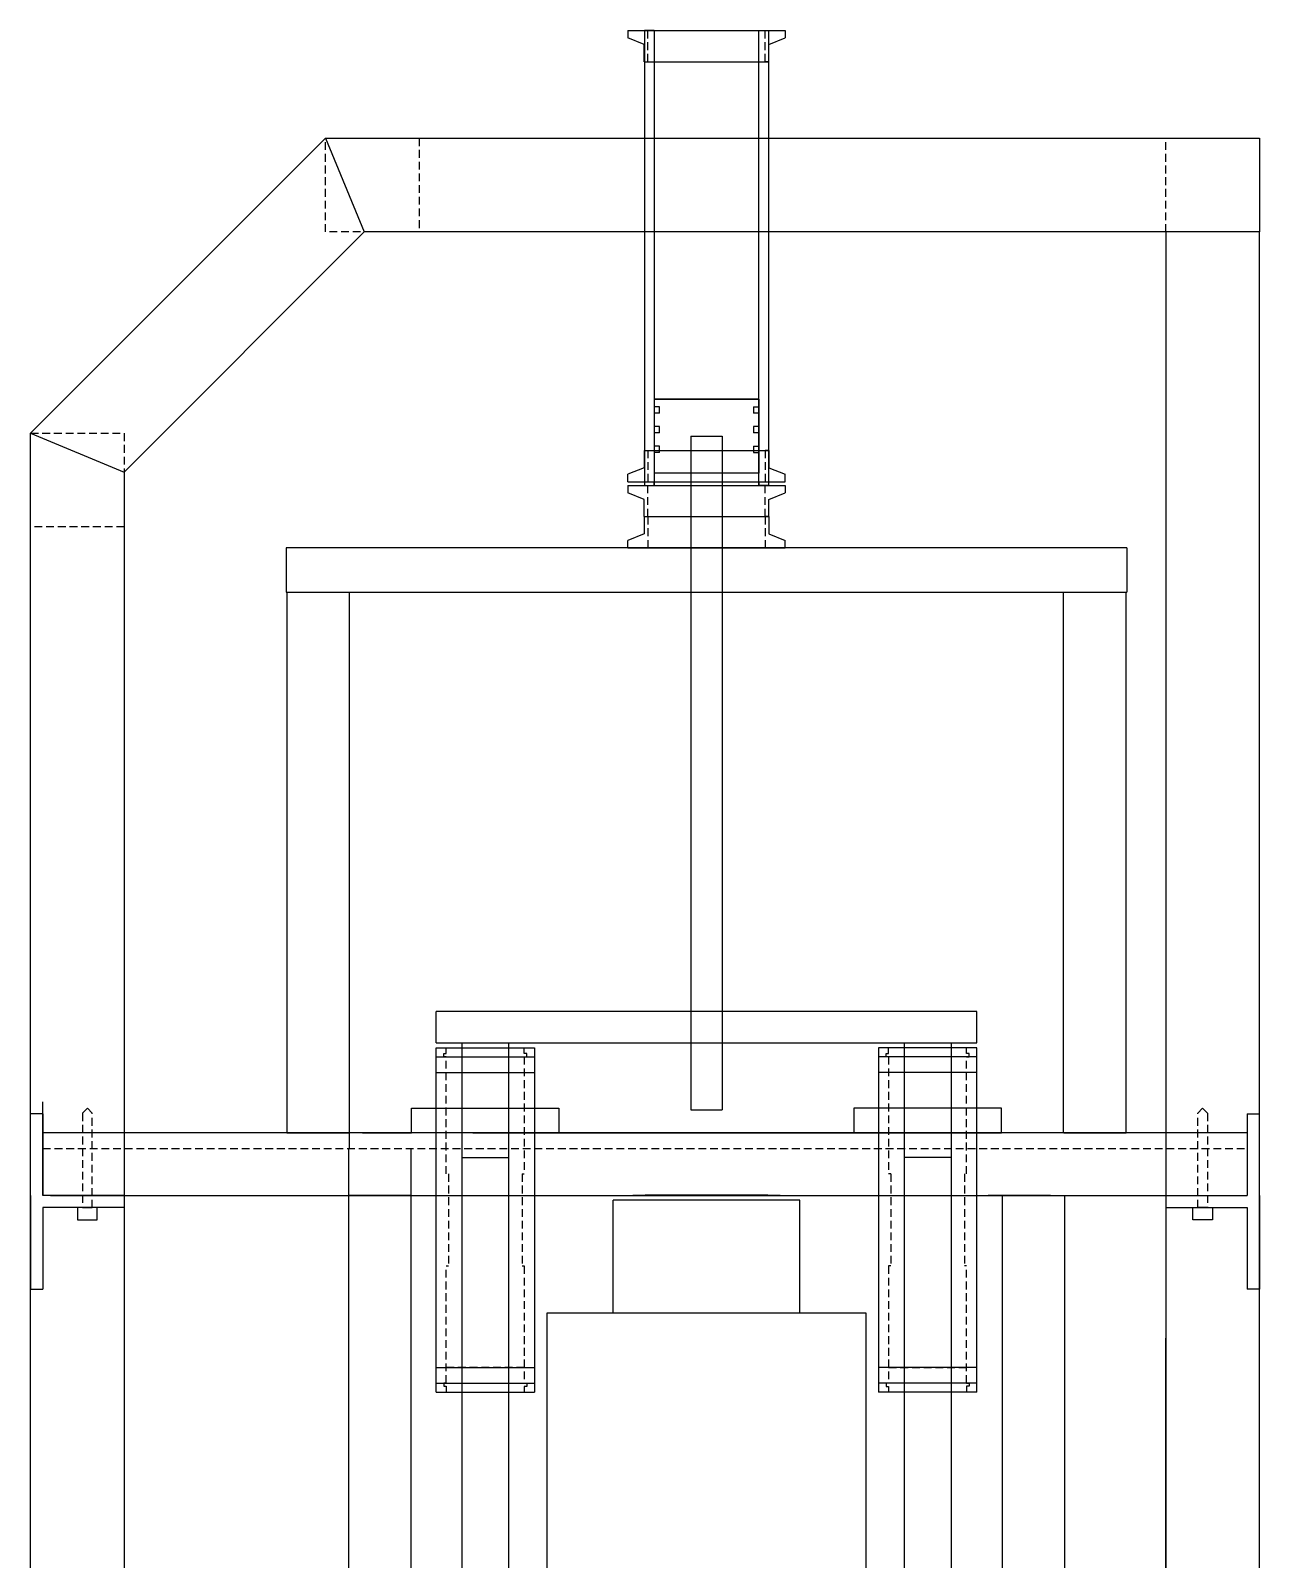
# Model space of a CAD drawing. Header units: centimetres. Extents: x -4347 to 28631, y 41590 to 109107.
# Drawn here: x 13097 to 13597, y 51041 to 51663 of the extents above; entities that cross this region are included whole.
import ezdxf

# ---------------------------------------------------------------- set-up
doc = ezdxf.new("R2010")
doc.units = ezdxf.units.CM
doc.header["$LTSCALE"] = 0.5
doc.linetypes.add('DASHED2', pattern=[9.525, 6.35, -3.175])

msp = doc.modelspace()

# ---------------------------------------------------------------- linework, layer by layer
for p, q in [((13340.067, 51662.585), (13404.067, 51662.585)), ((13340.067, 51662.585), (13340.067, 51659.585)), ((13350.817, 51662.585), (13346.817, 51662.585)), ((13346.817, 51662.585), (13346.817, 51477.585)), ((13346.817, 51662.585), (13346.817, 51630.585)), ((13346.817, 51662.585), (13346.817, 51630.585)), ((13346.817, 51662.585), (13397.317, 51662.585)), ((13346.817, 51662.585), (13397.317, 51662.585)), ((13350.817, 51662.585), (13350.817, 51477.585)), ((13393.317, 51477.585), (13393.317, 51662.585)), ((13393.317, 51662.585), (13397.317, 51662.585)), ((13397.317, 51662.585), (13397.317, 51477.585)), ((13404.067, 51662.585), (13404.067, 51659.585)), ((13346.667, 51656.885), (13340.067, 51659.585)), ((13346.667, 51649.885), (13346.667, 51656.885)), ((13397.467, 51656.885), (13404.067, 51659.585)), ((13397.467, 51649.885), (13397.467, 51656.885)), ((13346.667, 51649.885), (13348.167, 51649.885)), ((13346.667, 51649.885), (13397.467, 51649.885)), ((13397.467, 51649.885), (13395.967, 51649.885)), ((13097.067, 51498.785), (13217.067, 51618.785)), ((13217.067, 51618.785), (13597.067, 51618.785)), ((13217.067, 51618.785), (13232.848, 51580.685)), ((13597.067, 51618.785), (13597.067, 51580.685)), ((13135.167, 51483.004), (13232.848, 51580.685)), ((13597.067, 51580.685), (13232.848, 51580.685)), ((13597.067, 51580.685), (13558.967, 51580.685)), ((13558.967, 51580.685), (13558.967, 50418.785)), ((13597.067, 50418.785), (13597.067, 51580.685)), ((13393.317, 51512.585), (13350.817, 51512.585)), ((13350.817, 51512.585), (13393.317, 51512.585)), ((13350.817, 51512.585), (13350.817, 51482.585)), ((13359.117, 51512.585), (13385.017, 51512.585)), ((13361.217, 51512.585), (13382.917, 51512.585)), ((13393.317, 51512.585), (13393.317, 51482.585)), ((13352.917, 51509.585), (13350.817, 51509.585)), ((13352.917, 51506.985), (13350.817, 51506.985)), ((13352.917, 51506.985), (13352.917, 51509.585)), ((13391.217, 51509.585), (13391.217, 51506.985)), ((13391.217, 51509.585), (13393.317, 51509.585)), ((13393.317, 51506.985), (13391.217, 51506.985)), ((13352.917, 51501.585), (13350.817, 51501.585)), ((13352.917, 51498.985), (13352.917, 51501.585)), ((13391.217, 51501.585), (13391.217, 51498.985)), ((13393.317, 51501.585), (13391.217, 51501.585)), ((13097.067, 50418.785), (13097.067, 51498.785)), ((13097.067, 51498.785), (13135.167, 51483.004)), ((13352.917, 51498.985), (13350.817, 51498.985)), ((13352.917, 51493.585), (13350.817, 51493.585)), ((13352.917, 51490.985), (13352.917, 51493.585)), ((13365.717, 51497.585), (13378.417, 51497.585)), ((13365.717, 51497.585), (13365.717, 51223.585)), ((13378.417, 51497.585), (13378.417, 51223.585)), ((13393.317, 51498.985), (13391.217, 51498.985)), ((13391.217, 51493.585), (13391.217, 51490.985)), ((13391.217, 51493.585), (13393.317, 51493.585)), ((13346.667, 51491.785), (13348.167, 51491.785)), ((13346.667, 51491.785), (13397.467, 51491.785)), ((13346.667, 51491.785), (13346.667, 51484.785)), ((13346.667, 51491.785), (13348.167, 51491.785)), ((13346.667, 51491.785), (13397.467, 51491.785)), ((13352.917, 51490.985), (13350.817, 51490.985)), ((13391.217, 51490.985), (13393.317, 51490.985)), ((13397.467, 51491.785), (13395.967, 51491.785)), ((13397.467, 51491.785), (13395.967, 51491.785)), ((13397.467, 51491.785), (13397.467, 51484.785)), ((13135.167, 51483.004), (13135.167, 50418.785)), ((13346.667, 51484.785), (13340.067, 51482.085)), ((13340.067, 51479.085), (13340.067, 51482.085)), ((13393.317, 51482.585), (13350.817, 51482.585)), ((13382.917, 51482.585), (13361.217, 51482.585)), ((13397.467, 51484.785), (13404.067, 51482.085)), ((13404.067, 51479.085), (13404.067, 51482.085)), ((13340.067, 51479.085), (13404.067, 51479.085)), ((13340.067, 51477.585), (13404.067, 51477.585)), ((13340.067, 51477.585), (13340.067, 51474.585)), ((13346.817, 51477.585), (13350.817, 51477.585)), ((13350.817, 51478.585), (13350.817, 51479.085)), ((13350.817, 51479.085), (13393.317, 51479.085)), ((13350.817, 51477.585), (13350.817, 51478.585)), ((13350.817, 51477.585), (13393.317, 51477.585)), ((13393.317, 51479.085), (13393.317, 51477.585)), ((13397.317, 51477.585), (13393.317, 51477.585)), ((13404.067, 51477.585), (13404.067, 51474.585)), ((13346.667, 51471.885), (13340.067, 51474.585)), ((13346.667, 51464.885), (13346.667, 51471.885)), ((13397.467, 51471.885), (13404.067, 51474.585)), ((13397.467, 51464.885), (13397.467, 51471.885)), ((13346.667, 51464.885), (13348.167, 51464.885)), ((13346.667, 51464.885), (13397.467, 51464.885)), ((13346.667, 51464.885), (13346.667, 51457.885)), ((13346.667, 51464.885), (13348.167, 51464.885)), ((13346.667, 51464.885), (13397.467, 51464.885)), ((13397.467, 51464.885), (13395.967, 51464.885)), ((13397.467, 51464.885), (13395.967, 51464.885)), ((13397.467, 51464.885), (13397.467, 51457.885)), ((13346.667, 51457.885), (13340.067, 51455.185)), ((13397.467, 51457.885), (13404.067, 51455.185)), ((13543.063, 51452.185), (13201.067, 51452.185)), ((13201.067, 51452.185), (13201.067, 51434.185)), ((13340.067, 51452.185), (13340.067, 51455.185)), ((13340.067, 51452.185), (13404.067, 51452.185)), ((13404.067, 51452.185), (13404.067, 51455.185)), ((13543.063, 51452.185), (13543.063, 51434.185)), ((13201.067, 51434.185), (13537.467, 51434.185)), ((13201.367, 51434.185), (13201.367, 51214.185)), ((13226.767, 51214.185), (13226.767, 51434.185)), ((13512.067, 51434.185), (13543.063, 51434.185)), ((13517.363, 51214.185), (13517.363, 51434.185)), ((13542.763, 51434.185), (13542.763, 51214.185)), ((13482.067, 51263.585), (13262.067, 51263.585)), ((13262.067, 51250.885), (13262.067, 51263.585)), ((13482.067, 51250.885), (13482.067, 51263.585)), ((13262.067, 51250.885), (13372.067, 51250.885)), ((13272.55, 51250.885), (13272.55, 50710.885)), ((13291.592, 51250.885), (13291.592, 50710.885)), ((13307.067, 51250.785), (13372.067, 51250.785)), ((13372.067, 51250.885), (13482.067, 51250.885)), ((13452.542, 51250.885), (13452.542, 50710.885)), ((13471.592, 51250.885), (13471.592, 50710.885)), ((13262.067, 51108.785), (13262.067, 51248.785)), ((13262.067, 51248.785), (13302.067, 51248.785)), ((13262.067, 51245.135), (13302.067, 51245.135)), ((13302.067, 51248.785), (13302.067, 51108.785)), ((13442.067, 51248.785), (13442.067, 51108.785)), ((13482.067, 51248.785), (13442.067, 51248.785)), ((13482.067, 51245.135), (13442.067, 51245.135)), ((13482.067, 51108.785), (13482.067, 51248.785)), ((13262.067, 51238.785), (13302.067, 51238.785)), ((13482.067, 51238.785), (13442.067, 51238.785)), ((13102.067, 51188.785), (13102.067, 51226.885)), ((13102.067, 51221.885), (13097.067, 51221.885)), ((13102.067, 51221.885), (13102.067, 51188.785)), ((13120.167, 51224.185), (13118.167, 51222.185)), ((13122.167, 51222.185), (13120.167, 51224.185)), ((13252.067, 51214.185), (13252.067, 51224.185)), ((13252.067, 51224.185), (13312.067, 51224.185)), ((13312.067, 51224.185), (13312.067, 51214.185)), ((13365.717, 51223.585), (13378.417, 51223.585)), ((13432.067, 51224.185), (13432.067, 51214.185)), ((13492.067, 51224.185), (13432.067, 51224.185)), ((13492.067, 51214.185), (13492.067, 51224.185)), ((13571.967, 51222.185), (13573.967, 51224.185)), ((13573.967, 51224.185), (13575.967, 51222.185)), ((13592.067, 51221.885), (13592.067, 51188.785)), ((13592.067, 51221.885), (13597.067, 51221.885)), ((13592.067, 51214.185), (13102.067, 51214.185)), ((13102.067, 51214.185), (13102.067, 51188.785)), ((13135.167, 51214.185), (13115.167, 51214.185)), ((13201.367, 51214.185), (13226.767, 51214.185)), ((13226.667, 51214.185), (13226.667, 51207.835)), ((13232.067, 51214.185), (13252.067, 51214.185)), ((13312.067, 51214.185), (13252.067, 51214.185)), ((13277.067, 51214.185), (13467.067, 51214.185)), ((13432.067, 51214.185), (13492.067, 51214.185)), ((13512.067, 51214.185), (13492.067, 51214.185)), ((13517.463, 51214.185), (13542.863, 51214.185)), ((13592.067, 51214.185), (13592.067, 51188.785)), ((13597.067, 51192.185), (13597.067, 51214.185)), ((13226.367, 51207.835), (13226.367, 51018.835)), ((13251.767, 51207.835), (13251.767, 51018.835)), ((13272.542, 51204.185), (13291.592, 51204.185)), ((13471.592, 51204.185), (13452.542, 51204.185)), ((13097.067, 51188.785), (13097.067, 51150.685)), ((13135.167, 51188.785), (13102.067, 51188.785)), ((13105.167, 51188.785), (13588.967, 51188.785)), ((13105.167, 51188.785), (13120.167, 51188.785)), ((13135.167, 51188.785), (13135.167, 51183.785)), ((13252.067, 51188.785), (13226.667, 51188.785)), ((13232.067, 51188.785), (13257.467, 51188.785)), ((13342.067, 51188.835), (13402.067, 51188.835)), ((13397.067, 51188.835), (13347.067, 51188.835)), ((13512.067, 51188.785), (13486.667, 51188.785)), ((13492.367, 51188.785), (13492.367, 51018.835)), ((13517.767, 51188.785), (13517.767, 51018.835)), ((13558.967, 51188.785), (13592.067, 51188.785)), ((13558.967, 51188.785), (13558.967, 51183.785)), ((13597.067, 51188.785), (13597.067, 51150.685)), ((13135.167, 51183.785), (13102.067, 51183.785)), ((13102.067, 51183.785), (13102.067, 51150.685)), ((13118.167, 51183.785), (13116.167, 51183.785)), ((13116.167, 51183.785), (13116.167, 51178.785)), ((13118.167, 51183.785), (13122.167, 51183.785)), ((13124.167, 51183.785), (13122.167, 51183.785)), ((13124.167, 51178.785), (13124.167, 51183.785)), ((13334.067, 51140.835), (13334.067, 51186.835)), ((13410.067, 51186.835), (13334.067, 51186.835)), ((13410.067, 51140.835), (13410.067, 51186.835)), ((13558.967, 51183.785), (13592.067, 51183.785)), ((13569.967, 51178.785), (13569.967, 51183.785)), ((13569.967, 51183.785), (13571.967, 51183.785)), ((13575.967, 51183.785), (13571.967, 51183.785)), ((13575.967, 51183.785), (13577.967, 51183.785)), ((13577.967, 51183.785), (13577.967, 51178.785)), ((13592.067, 51183.785), (13592.067, 51150.685)), ((13116.167, 51178.785), (13124.167, 51178.785)), ((13577.967, 51178.785), (13569.967, 51178.785)), ((13097.067, 51150.685), (13102.067, 51150.685)), ((13597.067, 51150.685), (13592.067, 51150.685)), ((13307.067, 51140.835), (13307.067, 51018.835)), ((13437.067, 51140.835), (13307.067, 51140.835)), ((13437.067, 51018.835), (13437.067, 51140.835)), ((13558.967, 50680.685), (13558.967, 51130.685)), ((13262.067, 51118.785), (13302.067, 51118.785)), ((13262.067, 51118.785), (13302.067, 51118.785)), ((13291.592, 51115.785), (13291.592, 51105.785)), ((13482.067, 51118.785), (13442.067, 51118.785)), ((13482.067, 51118.785), (13442.067, 51118.785)), ((13452.542, 51115.785), (13452.542, 51105.785)), ((13262.067, 51112.435), (13302.067, 51112.435)), ((13262.067, 51108.785), (13302.067, 51108.785)), ((13482.067, 51112.435), (13442.067, 51112.435)), ((13482.067, 51108.785), (13442.067, 51108.785))]:
    msp.add_line(p, q)
at = {"linetype": 'DASHED2'}
for p, q in [((13348.167, 51649.885), (13348.167, 51662.585)), ((13395.967, 51649.885), (13395.967, 51662.585)), ((13217.067, 51618.785), (13255.167, 51618.785)), ((13217.067, 51580.685), (13217.067, 51618.785)), ((13255.167, 51618.785), (13255.167, 51580.685)), ((13558.967, 51580.685), (13558.967, 51618.785)), ((13255.167, 51580.685), (13217.067, 51580.685)), ((13097.067, 51498.785), (13135.167, 51498.785)), ((13097.067, 51460.685), (13097.067, 51498.785)), ((13135.167, 51498.785), (13135.167, 51460.685)), ((13348.167, 51491.785), (13348.167, 51479.085)), ((13395.967, 51491.785), (13395.967, 51479.085)), ((13348.167, 51464.885), (13348.167, 51477.585)), ((13395.967, 51464.885), (13395.967, 51477.585)), ((13348.167, 51464.885), (13348.167, 51452.185)), ((13395.967, 51464.885), (13395.967, 51452.185)), ((13135.167, 51460.685), (13097.067, 51460.685)), ((13265.192, 51245.135), (13265.192, 51246.435)), ((13265.192, 51246.435), (13266.192, 51246.435)), ((13266.192, 51245.135), (13265.192, 51245.135)), ((13266.192, 51246.435), (13266.192, 51248.785)), ((13266.192, 51197.515), (13266.192, 51245.135)), ((13266.192, 51245.135), (13297.942, 51245.135)), ((13297.942, 51246.535), (13297.942, 51248.785)), ((13298.942, 51246.535), (13297.942, 51246.535)), ((13297.942, 51245.135), (13297.942, 51197.515)), ((13297.942, 51245.135), (13298.942, 51245.135)), ((13298.942, 51245.135), (13298.942, 51246.535)), ((13445.192, 51245.135), (13445.192, 51246.535)), ((13445.192, 51246.535), (13446.192, 51246.535)), ((13446.192, 51245.135), (13445.192, 51245.135)), ((13446.192, 51246.535), (13446.192, 51248.785)), ((13446.192, 51245.135), (13446.192, 51197.515)), ((13477.942, 51245.135), (13446.192, 51245.135)), ((13477.942, 51246.435), (13477.942, 51248.785)), ((13478.942, 51246.435), (13477.942, 51246.435)), ((13477.942, 51197.515), (13477.942, 51245.135)), ((13477.942, 51245.135), (13478.942, 51245.135)), ((13478.942, 51245.135), (13478.942, 51246.435)), ((13266.192, 51238.785), (13297.942, 51238.785)), ((13477.942, 51238.785), (13446.192, 51238.785)), ((13118.167, 51222.185), (13118.167, 51183.785)), ((13122.167, 51183.785), (13122.167, 51222.185)), ((13571.967, 51183.785), (13571.967, 51222.185)), ((13575.967, 51222.185), (13575.967, 51183.785)), ((13102.067, 51207.835), (13592.067, 51207.835)), ((13267.067, 51197.515), (13267.067, 51160.055)), ((13297.067, 51197.515), (13297.067, 51160.055)), ((13297.067, 51197.515), (13297.942, 51197.515)), ((13447.067, 51197.515), (13446.192, 51197.515)), ((13447.067, 51197.515), (13447.067, 51160.055)), ((13477.067, 51197.515), (13477.067, 51160.055)), ((13266.192, 51160.055), (13267.067, 51160.055)), ((13266.192, 51112.435), (13266.192, 51160.055)), ((13297.067, 51160.055), (13297.942, 51160.055)), ((13297.942, 51160.055), (13297.942, 51112.435)), ((13446.192, 51160.055), (13446.192, 51112.435)), ((13447.067, 51160.055), (13446.192, 51160.055)), ((13477.942, 51160.055), (13477.067, 51160.055)), ((13477.942, 51112.435), (13477.942, 51160.055)), ((13297.942, 51118.785), (13266.192, 51118.785)), ((13266.192, 51118.785), (13297.942, 51118.785)), ((13446.192, 51118.785), (13477.942, 51118.785)), ((13477.942, 51118.785), (13446.192, 51118.785)), ((13266.192, 51112.435), (13265.192, 51112.435)), ((13265.192, 51112.435), (13265.192, 51111.135)), ((13265.192, 51111.135), (13266.192, 51111.135)), ((13266.192, 51112.435), (13297.942, 51112.435)), ((13266.192, 51111.135), (13266.192, 51108.785)), ((13266.192, 51108.785), (13297.942, 51108.785)), ((13297.942, 51112.435), (13298.942, 51112.435)), ((13298.942, 51111.035), (13297.942, 51111.035)), ((13297.942, 51111.035), (13297.942, 51108.785)), ((13298.942, 51112.435), (13298.942, 51111.035)), ((13446.192, 51112.435), (13445.192, 51112.435)), ((13445.192, 51112.435), (13445.192, 51111.035)), ((13445.192, 51111.035), (13446.192, 51111.035)), ((13477.942, 51112.435), (13446.192, 51112.435)), ((13446.192, 51111.035), (13446.192, 51108.785)), ((13477.942, 51108.785), (13446.192, 51108.785)), ((13477.942, 51112.435), (13478.942, 51112.435)), ((13478.942, 51111.135), (13477.942, 51111.135)), ((13477.942, 51111.135), (13477.942, 51108.785)), ((13478.942, 51112.435), (13478.942, 51111.135))]:
    msp.add_line(p, q, dxfattribs=at)

doc.saveas('drawing.dxf')
